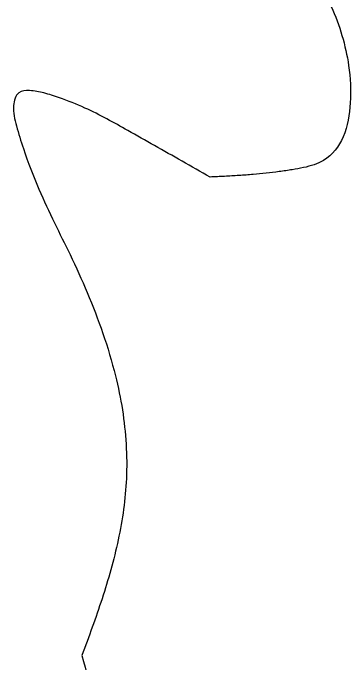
# Model space of a CAD drawing. Extents: x 21 to 206, y 32 to 218.
# Drawn here: x 150.11 to 155, y 179.92 to 189.33 of the extents above; entities that cross this region are included whole.
import ezdxf

# ---------------------------------------------------------------- set-up
doc = ezdxf.new("R2010")
doc.units = 0
doc.layers.add('Capa_1', color=7, linetype='CONTINUOUS')

msp = doc.modelspace()

# ---------------------------------------------------------------- linework, layer by layer
at = {"layer": 'Capa_1', "color": 7}
for points, knots in [([(150.238183, 198.681753), (150.282565, 198.498156), (150.371328, 198.130956), (150.509596, 197.581341), (150.662481, 197.018028), (150.836551, 196.443183), (151.036412, 195.859165), (151.273383, 195.250091), (151.556293, 194.620599), (151.882916, 193.970871), (152.271237, 193.254932), (152.718427, 192.472758), (153.237143, 191.635216), (153.765278, 190.862459), (154.303192, 190.157278), (154.75317, 189.423171), (154.975096, 188.68755), (155.007725, 188.042116), (154.930676, 187.547205), (154.696395, 187.230326), (154.463044, 187.130966), (154.309536, 187.090888), (154.140053, 187.061262), (153.960326, 187.034381), (153.771512, 187.011398), (153.577537, 186.992827), (153.376957, 186.978507), (153.169405, 186.967117), (153.030658, 186.960647), (152.961185, 186.957407)], [0, 0, 0, 0, 0.566656, 1.133326, 1.700171, 2.317574, 2.934856, 3.551537, 4.277543, 5.004358, 5.732672, 6.720758, 7.706893, 8.687551, 9.526913, 10.368368, 11.257674, 11.795539, 12.298968, 12.739782, 12.892395, 13.052385, 13.21534, 13.408228, 13.597583, 13.785872, 13.992759, 14.200805, 14.409452, 14.409452, 14.409452, 14.409452]), ([(152.961185, 186.957407), (152.825644, 187.033829), (152.556841, 187.185388), (152.159372, 187.409573), (151.797641, 187.61368), (151.465888, 187.801181), (151.137908, 187.965219), (150.832296, 188.087554), (150.56228, 188.174147), (150.371132, 188.215242), (150.158604, 188.19804), (150.092435, 187.948219), (150.159156, 187.682614), (150.282798, 187.275004), (150.465074, 186.807095), (150.702658, 186.301549), (150.950226, 185.810926), (151.190584, 185.280698), (151.416492, 184.697829), (151.588336, 184.130797), (151.698232, 183.593971), (151.753127, 183.096354), (151.757388, 182.615015), (151.713789, 182.153043), (151.635398, 181.712275), (151.528218, 181.281264), (151.399078, 180.860862), (151.256353, 180.449637), (151.156345, 180.177409), (151.106347, 180.041309)], [0, 0, 0, 0, 0.466802, 0.925756, 1.369012, 1.712788, 2.069092, 2.467543, 2.701741, 2.912798, 3.069624, 3.269206, 3.566241, 3.909671, 4.538788, 5.073972, 5.584084, 6.187596, 6.81959, 7.458267, 7.962564, 8.461383, 8.957883, 9.403828, 9.851537, 10.299723, 10.735396, 11.170465, 11.605443, 11.605443, 11.605443, 11.605443]), ([(151.106347, 180.041309), (151.165005, 179.816339), (151.282319, 179.366403), (151.456011, 178.69091), (151.624959, 178.01497), (151.786892, 177.33806), (151.939468, 176.659698), (152.080299, 175.979571), (152.207025, 175.297456), (152.317285, 174.613333), (152.406659, 173.942341), (152.47435, 173.284934), (152.525371, 172.642058), (152.564804, 171.997729), (152.596018, 171.352362), (152.622354, 170.706187), (152.64715, 170.059924), (152.673805, 169.413693), (152.70566, 168.767676), (152.7474, 168.101726), (152.803758, 167.416297), (152.874536, 166.711618), (152.956464, 166.008039), (153.047956, 165.305566), (153.147399, 164.604109), (153.253205, 163.903402), (153.363777, 163.203239), (153.477539, 162.503389), (153.554431, 162.036994), (153.592877, 161.803795)], [0, 0, 0, 0, 0.697473, 1.394934, 2.092394, 2.78765, 3.482916, 4.178239, 4.871193, 5.564104, 6.256872, 6.90164, 7.546514, 8.191429, 8.838167, 9.484848, 10.131557, 10.778383, 11.425183, 12.071929, 12.780061, 13.48827, 14.196502, 14.904983, 15.613435, 16.32188, 17.030911, 17.739944, 18.448984, 18.448984, 18.448984, 18.448984])]:
    msp.add_open_spline(points, degree=3, knots=knots, dxfattribs=at)

doc.saveas('drawing.dxf')
